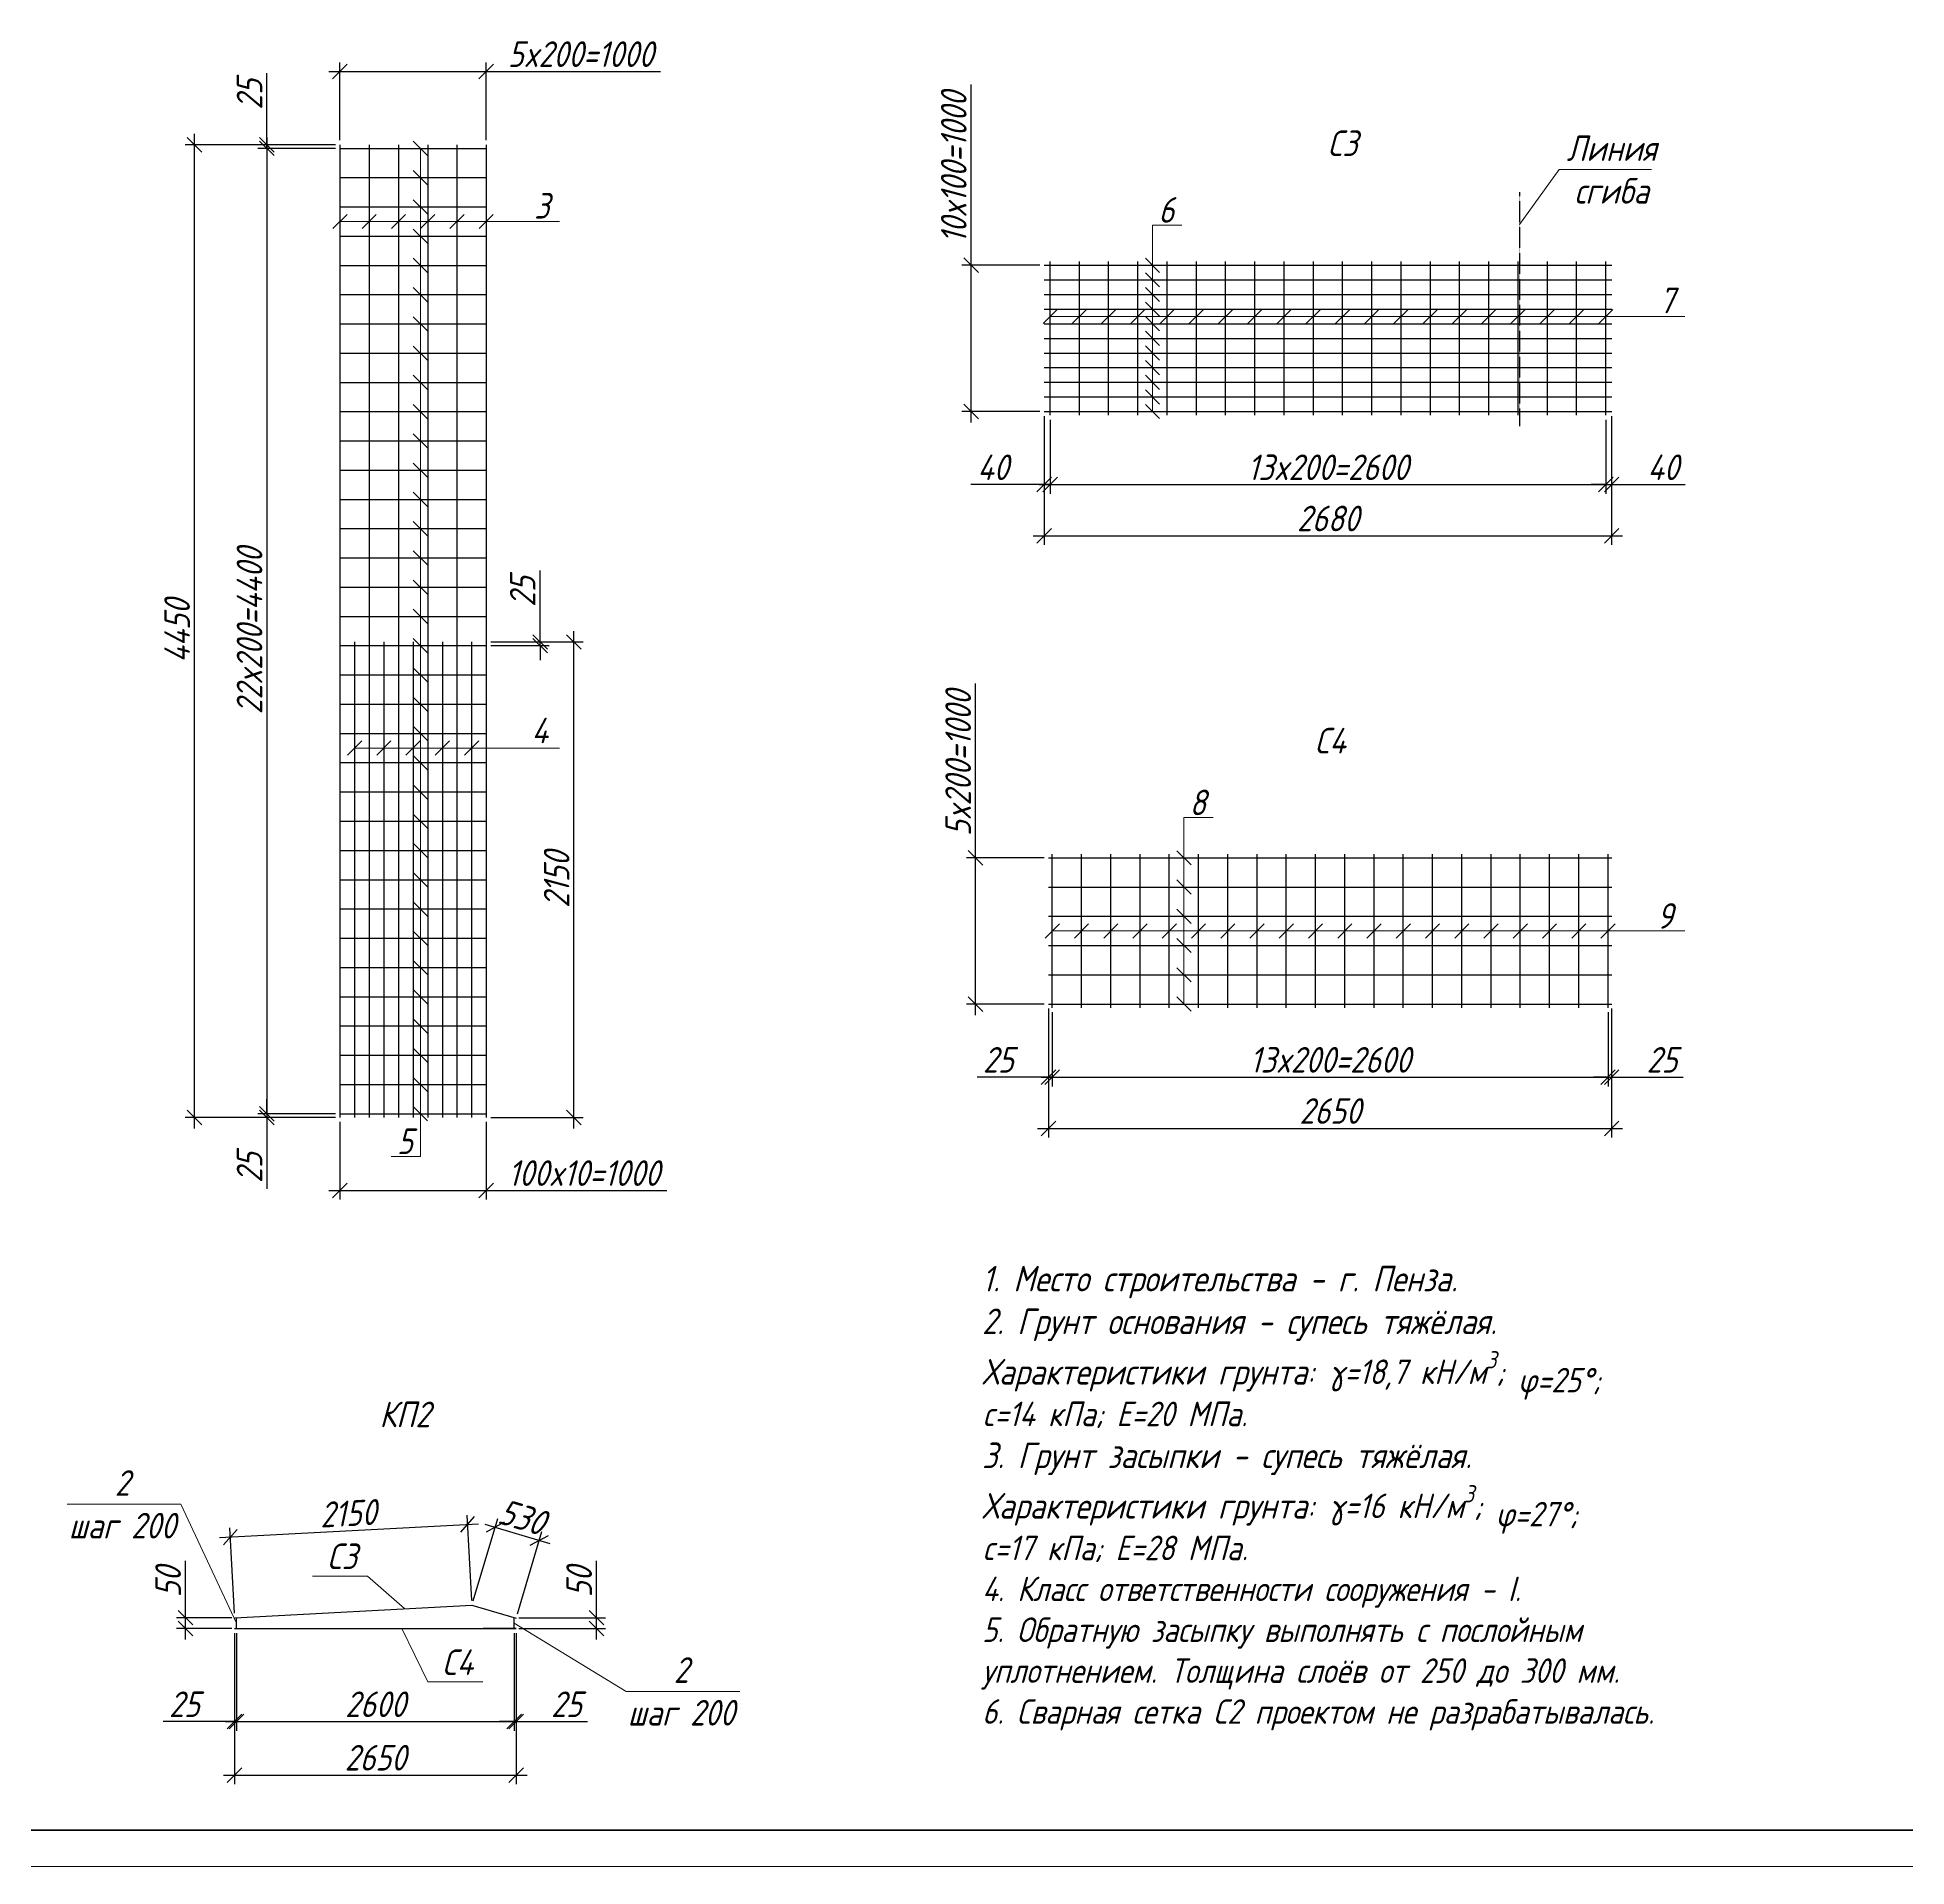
# Model space of a CAD drawing. Header units: millimetres. Extents: x -1004 to 900128, y -352756 to 107728.
# Drawn here: x 321527 to 347090, y -24021 to 991 of the extents above; entities that cross this region are included whole.
import ezdxf

# ---------------------------------------------------------------- set-up
doc = ezdxf.new("R2010")
doc.units = ezdxf.units.MM
doc.linetypes.add('ACAD_ISO02W100', pattern=[15, 12, -3])
for name, color, linetype, lineweight in [('basic', 95, 'Continuous', 30), ('frame', 173, 'Continuous', 40), ('hatch', 117, 'ACAD_ISO02W100', 25), ('size', 45, 'Continuous', 20), ('text', 13, 'Continuous', 20), ('thin', 153, 'Continuous', 18)]:
    doc.layers.add(name, color=color, linetype=linetype, lineweight=lineweight)
doc.styles.add('Structures', font='isocpeur.ttf', dxfattribs={"width": 0.85, "oblique": 15})
doc.dimstyles.new('structures 3.5', dxfattribs={"dimtxt": 3.5, "dimasz": 2, "dimexe": 1.25, "dimexo": 0.625, "dimtad": 1, "dimtxsty": 'Structures', "dimblk": 'OBLIQUE', "dimcen": 2.5, "dimdle": 1.5, "dimadec": 0, "dimazin": 0, "dimtfac": 1, "dimtmove": 0, "dimatfit": 3, "dimfxl": 1, "dimarcsym": 0})
doc.dimstyles.new('structures 3.5 50', dxfattribs={"dimtxt": 3.5, "dimasz": 2, "dimexe": 1.25, "dimexo": 0.625, "dimtad": 1, "dimlfac": 0.5, "dimtxsty": 'Structures', "dimblk": 'OBLIQUE', "dimcen": 2.5, "dimdle": 1.5, "dimadec": 0, "dimazin": 0, "dimtfac": 1, "dimtmove": 0, "dimatfit": 3, "dimfxl": 1, "dimarcsym": 0})

# ---------------------------------------------------------------- blocks, each defined once
blk = doc.blocks.new('_Oblique')
at = {"color": 0, "linetype": 'ByBlock', "lineweight": -2}
blk.add_line((-0.5, -0.5), (0.5, 0.5), dxfattribs=at)
blk = doc.blocks.new('*D287')
at = {"layer": 'Defpoints', "color": 0, "transparency": 16777216}
for p in [(327412, -19341), (327471, -20445), (324225, -20618)]:
    blk.add_point(p, dxfattribs=at)
at = {"layer": 'size', "color": 0, "lineweight": -2, "transparency": 16777216}
for p, q in [((324016, -19523), (327561, -19333)), ((324222, -20556), (324160, -19390)), ((327467, -20382), (327405, -19217))]:
    blk.add_line(p, q, dxfattribs=at)
at = {"layer": 'size', "color": 0, "lineweight": -2, "transparency": 16777216, "xscale": 200, "yscale": 200, "zscale": 200}
for p, rotation in [((324166, -19515), 183.0603679133696), ((327412, -19341), 3.060367913369621)]:
    blk.add_blockref('_Oblique', p, dxfattribs=dict(at, rotation=rotation))
at = {"layer": 'size', "color": 0, "transparency": 16777216, "insert": (325776, -19191), "char_height": 350, "attachment_point": 5, "rotation": 3.0604, "style": 'Structures'}
blk.add_mtext('2150', dxfattribs=at)
blk = doc.blocks.new('*D288')
at = {"layer": 'Defpoints', "color": 0, "transparency": 16777216}
for p in [(328391, -19559), (327471, -20445), (328074, -20625)]:
    blk.add_point(p, dxfattribs=at)
at = {"layer": 'size', "color": 0, "lineweight": -2, "transparency": 16777216}
for p, q in [((327488, -20385), (327823, -19260)), ((327644, -19337), (328535, -19602)), ((328092, -20565), (328427, -19440))]:
    blk.add_line(p, q, dxfattribs=at)
at = {"layer": 'size', "color": 0, "lineweight": -2, "transparency": 16777216, "xscale": 200, "yscale": 200, "zscale": 200}
for p, rotation in [((327788, -19380), 163.4311708203997), ((328391, -19559), 343.4311708203997)]:
    blk.add_blockref('_Oblique', p, dxfattribs=dict(at, rotation=rotation))
at = {"layer": 'size', "color": 0, "transparency": 16777216, "insert": (328157, -19242), "char_height": 350, "attachment_point": 5, "rotation": 343.4312, "style": 'Structures'}
blk.add_mtext('530', dxfattribs=at)
blk = doc.blocks.new('*D289')
at = {"layer": 'Defpoints', "color": 0, "transparency": 16777216}
for p in [(324249, -20767), (328049, -20767), (328049, -22038)]:
    blk.add_point(p, dxfattribs=at)
at = {"layer": 'size', "color": 0, "lineweight": -2, "transparency": 16777216}
for p, q in [((324249, -20830), (324249, -22163)), ((328049, -20830), (328049, -22163)), ((324099, -22038), (328199, -22038))]:
    blk.add_line(p, q, dxfattribs=at)
at = {"layer": 'size', "color": 0, "lineweight": -2, "transparency": 16777216, "xscale": 200, "yscale": 200, "zscale": 200, "rotation": 180}
blk.add_blockref('_Oblique', (324249, -22038), dxfattribs=at)
at = {"layer": 'size', "color": 0, "lineweight": -2, "transparency": 16777216, "xscale": 200, "yscale": 200, "zscale": 200}
blk.add_blockref('_Oblique', (328049, -22038), dxfattribs=at)
at = {"layer": 'size', "color": 0, "transparency": 16777216, "insert": (326149, -21801), "char_height": 350, "attachment_point": 5, "style": 'Structures'}
blk.add_mtext('2600', dxfattribs=at)
blk = doc.blocks.new('*D290')
at = {"layer": 'Defpoints', "color": 0, "transparency": 16777216}
for p in [(328049, -20767), (328074, -20767), (328074, -22038)]:
    blk.add_point(p, dxfattribs=at)
at = {"layer": 'size', "color": 0, "lineweight": -2, "transparency": 16777216}
for p, q in [((328049, -20830), (328049, -22163)), ((328074, -20830), (328074, -22163)), ((328049, -22038), (327849, -22038)), ((328049, -22038), (328074, -22038)), ((328074, -22038), (329050, -22038))]:
    blk.add_line(p, q, dxfattribs=at)
at = {"layer": 'size', "color": 0, "lineweight": -2, "transparency": 16777216, "xscale": 200, "yscale": 200, "zscale": 200}
blk.add_blockref('_Oblique', (328049, -22038), dxfattribs=at)
at = {"layer": 'size', "color": 0, "lineweight": -2, "transparency": 16777216, "xscale": 200, "yscale": 200, "zscale": 200, "rotation": 180}
blk.add_blockref('_Oblique', (328074, -22038), dxfattribs=at)
at = {"layer": 'size', "color": 0, "transparency": 16777216, "insert": (328762, -21801), "char_height": 350, "attachment_point": 5, "style": 'Structures'}
blk.add_mtext('25', dxfattribs=at)
blk = doc.blocks.new('*D291')
at = {"layer": 'Defpoints', "color": 0, "transparency": 16777216}
for p in [(324224, -20767), (324249, -20767), (324224, -22038)]:
    blk.add_point(p, dxfattribs=at)
at = {"layer": 'size', "color": 0, "lineweight": -2, "transparency": 16777216}
for p, q in [((324224, -20830), (324224, -22163)), ((324249, -20830), (324249, -22163)), ((324224, -22038), (323249, -22038)), ((324249, -22038), (324224, -22038)), ((324249, -22038), (324449, -22038))]:
    blk.add_line(p, q, dxfattribs=at)
at = {"layer": 'size', "color": 0, "lineweight": -2, "transparency": 16777216, "xscale": 200, "yscale": 200, "zscale": 200}
blk.add_blockref('_Oblique', (324224, -22038), dxfattribs=at)
at = {"layer": 'size', "color": 0, "lineweight": -2, "transparency": 16777216, "xscale": 200, "yscale": 200, "zscale": 200, "rotation": 180}
blk.add_blockref('_Oblique', (324249, -22038), dxfattribs=at)
at = {"layer": 'size', "color": 0, "transparency": 16777216, "insert": (323537, -21801), "char_height": 350, "attachment_point": 5, "style": 'Structures'}
blk.add_mtext('25', dxfattribs=at)
blk = doc.blocks.new('*D292')
at = {"layer": 'Defpoints', "color": 0, "transparency": 16777216}
for p in [(324224, -20767), (328074, -20767), (328074, -22769)]:
    blk.add_point(p, dxfattribs=at)
at = {"layer": 'size', "color": 0, "lineweight": -2, "transparency": 16777216}
for p, q in [((324224, -20830), (324224, -22894)), ((328074, -20830), (328074, -22894)), ((324074, -22769), (328224, -22769))]:
    blk.add_line(p, q, dxfattribs=at)
at = {"layer": 'size', "color": 0, "lineweight": -2, "transparency": 16777216, "xscale": 200, "yscale": 200, "zscale": 200, "rotation": 180}
blk.add_blockref('_Oblique', (324224, -22769), dxfattribs=at)
at = {"layer": 'size', "color": 0, "lineweight": -2, "transparency": 16777216, "xscale": 200, "yscale": 200, "zscale": 200}
blk.add_blockref('_Oblique', (328074, -22769), dxfattribs=at)
at = {"layer": 'size', "color": 0, "transparency": 16777216, "insert": (326149, -22532), "char_height": 350, "attachment_point": 5, "style": 'Structures'}
blk.add_mtext('2650', dxfattribs=at)
blk = doc.blocks.new('*D293')
at = {"layer": 'Defpoints', "color": 0, "transparency": 16777216}
for p in [(323553, -20617), (324249, -20617), (324249, -20767)]:
    blk.add_point(p, dxfattribs=at)
at = {"layer": 'size', "color": 0, "lineweight": -2, "transparency": 16777216}
for p, q in [((323553, -20617), (323553, -19841)), ((324187, -20617), (323428, -20617)), ((323553, -20917), (323553, -20617)), ((324187, -20767), (323428, -20767))]:
    blk.add_line(p, q, dxfattribs=at)
at = {"layer": 'size', "color": 0, "lineweight": -2, "transparency": 16777216, "xscale": 200, "yscale": 200, "zscale": 200}
for p, rotation in [((323553, -20617), 90), ((323553, -20767), 270)]:
    blk.add_blockref('_Oblique', p, dxfattribs=dict(at, rotation=rotation))
at = {"layer": 'size', "color": 0, "transparency": 16777216, "insert": (323315, -20129), "char_height": 350, "attachment_point": 5, "rotation": 90, "style": 'Structures'}
blk.add_mtext('50', dxfattribs=at)
blk = doc.blocks.new('*D294')
at = {"layer": 'Defpoints', "color": 0, "transparency": 16777216}
for p in [(328049, -20617), (329173, -20617), (328049, -20767)]:
    blk.add_point(p, dxfattribs=at)
at = {"layer": 'size', "color": 0, "lineweight": -2, "transparency": 16777216}
for p, q in [((329173, -20617), (329173, -19841)), ((328112, -20617), (329298, -20617)), ((329173, -20917), (329173, -20617)), ((328112, -20767), (329298, -20767))]:
    blk.add_line(p, q, dxfattribs=at)
at = {"layer": 'size', "color": 0, "lineweight": -2, "transparency": 16777216, "xscale": 200, "yscale": 200, "zscale": 200}
for p, rotation in [((329173, -20617), 90), ((329173, -20767), 270)]:
    blk.add_blockref('_Oblique', p, dxfattribs=dict(at, rotation=rotation))
at = {"layer": 'size', "color": 0, "transparency": 16777216, "insert": (328936, -20129), "char_height": 350, "attachment_point": 5, "rotation": 90, "style": 'Structures'}
blk.add_mtext('50', dxfattribs=at)
blk = doc.blocks.new('*D278')
at = {"layer": 'Defpoints', "color": 0, "transparency": 16777216}
for p in [(325665, -526), (324665, -13726), (325665, -13726)]:
    blk.add_point(p, dxfattribs=at)
at = {"layer": 'size', "color": 0, "lineweight": -2, "transparency": 16777216}
for p, q in [((324665, -376), (324665, -13876)), ((325603, -526), (324540, -526)), ((325603, -13726), (324540, -13726))]:
    blk.add_line(p, q, dxfattribs=at)
at = {"layer": 'size', "color": 0, "lineweight": -2, "transparency": 16777216, "xscale": 200, "yscale": 200, "zscale": 200}
for p, rotation in [((324665, -526), 90), ((324665, -13726), 270)]:
    blk.add_blockref('_Oblique', p, dxfattribs=dict(at, rotation=rotation))
at = {"layer": 'size', "color": 0, "transparency": 16777216, "insert": (324428, -7126), "char_height": 350, "attachment_point": 5, "rotation": 90, "style": 'Structures'}
blk.add_mtext('22x200=4400', dxfattribs=at)
blk = doc.blocks.new('*D279')
at = {"layer": 'Defpoints', "color": 0, "transparency": 16777216}
for p in [(324665, -476), (325665, -476), (325665, -526)]:
    blk.add_point(p, dxfattribs=at)
at = {"layer": 'size', "color": 0, "lineweight": -2, "transparency": 16777216}
for p, q in [((324665, -476), (324665, 500)), ((325603, -476), (324540, -476)), ((324665, -526), (324665, -476)), ((325603, -526), (324540, -526)), ((324665, -526), (324665, -726))]:
    blk.add_line(p, q, dxfattribs=at)
at = {"layer": 'size', "color": 0, "lineweight": -2, "transparency": 16777216, "xscale": 200, "yscale": 200, "zscale": 200}
for p, rotation in [((324665, -476), 270), ((324665, -526), 90)]:
    blk.add_blockref('_Oblique', p, dxfattribs=dict(at, rotation=rotation))
at = {"layer": 'size', "color": 0, "transparency": 16777216, "insert": (324428, 212), "char_height": 350, "attachment_point": 5, "rotation": 90, "style": 'Structures'}
blk.add_mtext('25', dxfattribs=at)
blk = doc.blocks.new('*D280')
at = {"layer": 'Defpoints', "color": 0, "transparency": 16777216}
for p in [(324665, -13776), (325665, -13726), (325665, -13776)]:
    blk.add_point(p, dxfattribs=at)
at = {"layer": 'size', "color": 0, "lineweight": -2, "transparency": 16777216}
for p, q in [((324665, -13726), (324665, -13526)), ((325603, -13726), (324540, -13726)), ((325603, -13776), (324540, -13776)), ((324665, -13726), (324665, -13776)), ((324665, -13776), (324665, -14752))]:
    blk.add_line(p, q, dxfattribs=at)
at = {"layer": 'size', "color": 0, "lineweight": -2, "transparency": 16777216, "xscale": 200, "yscale": 200, "zscale": 200}
for p, rotation in [((324665, -13726), 270), ((324665, -13776), 90)]:
    blk.add_blockref('_Oblique', p, dxfattribs=dict(at, rotation=rotation))
at = {"layer": 'size', "color": 0, "transparency": 16777216, "insert": (324428, -14464), "char_height": 350, "attachment_point": 5, "rotation": 90, "style": 'Structures'}
blk.add_mtext('25', dxfattribs=at)
blk = doc.blocks.new('*D281')
at = {"layer": 'Defpoints', "color": 0, "transparency": 16777216}
for p in [(323675, -476), (325665, -476), (325665, -13776)]:
    blk.add_point(p, dxfattribs=at)
at = {"layer": 'size', "color": 0, "lineweight": -2, "transparency": 16777216}
for p, q in [((325603, -476), (323550, -476)), ((323675, -13926), (323675, -326)), ((325603, -13776), (323550, -13776))]:
    blk.add_line(p, q, dxfattribs=at)
at = {"layer": 'size', "color": 0, "lineweight": -2, "transparency": 16777216, "xscale": 200, "yscale": 200, "zscale": 200}
for p, rotation in [((323675, -476), 90), ((323675, -13776), 270)]:
    blk.add_blockref('_Oblique', p, dxfattribs=dict(at, rotation=rotation))
at = {"layer": 'size', "color": 0, "transparency": 16777216, "insert": (323438, -7126), "char_height": 350, "attachment_point": 5, "rotation": 90, "style": 'Structures'}
blk.add_mtext('4450', dxfattribs=at)
blk = doc.blocks.new('*D282')
at = {"layer": 'Defpoints', "color": 0, "transparency": 16777216}
for p in [(327665, -7276), (328865, -7276), (327665, -13776)]:
    blk.add_point(p, dxfattribs=at)
at = {"layer": 'size', "color": 0, "lineweight": -2, "transparency": 16777216}
for p, q in [((328865, -13926), (328865, -7126)), ((327728, -7276), (328990, -7276)), ((327728, -13776), (328990, -13776))]:
    blk.add_line(p, q, dxfattribs=at)
at = {"layer": 'size', "color": 0, "lineweight": -2, "transparency": 16777216, "xscale": 200, "yscale": 200, "zscale": 200}
for p, rotation in [((328865, -7276), 90), ((328865, -13776), 270)]:
    blk.add_blockref('_Oblique', p, dxfattribs=dict(at, rotation=rotation))
at = {"layer": 'size', "color": 0, "transparency": 16777216, "insert": (328628, -10526), "char_height": 350, "attachment_point": 5, "rotation": 90, "style": 'Structures'}
blk.add_mtext('2150', dxfattribs=at)
blk = doc.blocks.new('*D283')
at = {"layer": 'Defpoints', "color": 0, "transparency": 16777216}
for p in [(327665, -7276), (327665, -7326), (328402, -7276)]:
    blk.add_point(p, dxfattribs=at)
at = {"layer": 'size', "color": 0, "lineweight": -2, "transparency": 16777216}
for p, q in [((328402, -7276), (328402, -6300)), ((327728, -7276), (328527, -7276)), ((327728, -7326), (328527, -7326)), ((328402, -7326), (328402, -7276)), ((328402, -7326), (328402, -7526))]:
    blk.add_line(p, q, dxfattribs=at)
at = {"layer": 'size', "color": 0, "lineweight": -2, "transparency": 16777216, "xscale": 200, "yscale": 200, "zscale": 200}
for p, rotation in [((328402, -7276), 270), ((328402, -7326), 90)]:
    blk.add_blockref('_Oblique', p, dxfattribs=dict(at, rotation=rotation))
at = {"layer": 'size', "color": 0, "transparency": 16777216, "insert": (328164, -6588), "char_height": 350, "attachment_point": 5, "rotation": 90, "style": 'Structures'}
blk.add_mtext('25', dxfattribs=at)
blk = doc.blocks.new('*D295')
at = {"layer": 'Defpoints', "color": 0, "transparency": 16777216}
for p in [(327665, 524), (325665, -476), (327665, -476)]:
    blk.add_point(p, dxfattribs=at)
at = {"layer": 'size', "color": 0, "lineweight": -2, "transparency": 16777216}
for p, q in [((325515, 524), (327665, 524)), ((325665, -413), (325665, 649)), ((327665, -413), (327665, 649)), ((327665, 524), (330047, 524))]:
    blk.add_line(p, q, dxfattribs=at)
at = {"layer": 'size', "color": 0, "lineweight": -2, "transparency": 16777216, "xscale": 200, "yscale": 200, "zscale": 200, "rotation": 180}
blk.add_blockref('_Oblique', (325665, 524), dxfattribs=at)
at = {"layer": 'size', "color": 0, "lineweight": -2, "transparency": 16777216, "xscale": 200, "yscale": 200, "zscale": 200}
blk.add_blockref('_Oblique', (327665, 524), dxfattribs=at)
at = {"layer": 'size', "color": 0, "transparency": 16777216, "insert": (328956, 762), "char_height": 350, "attachment_point": 5, "style": 'Structures'}
blk.add_mtext('5x200=1000', dxfattribs=at)
blk = doc.blocks.new('*D296')
at = {"layer": 'Defpoints', "color": 0, "transparency": 16777216}
for p in [(325665, -13776), (327665, -13776), (327665, -14776)]:
    blk.add_point(p, dxfattribs=at)
at = {"layer": 'size', "color": 0, "lineweight": -2, "transparency": 16777216}
for p, q in [((325665, -13838), (325665, -14901)), ((327665, -13838), (327665, -14901)), ((325515, -14776), (327665, -14776)), ((327665, -14776), (330137, -14776))]:
    blk.add_line(p, q, dxfattribs=at)
at = {"layer": 'size', "color": 0, "lineweight": -2, "transparency": 16777216, "xscale": 200, "yscale": 200, "zscale": 200, "rotation": 180}
blk.add_blockref('_Oblique', (325665, -14776), dxfattribs=at)
at = {"layer": 'size', "color": 0, "lineweight": -2, "transparency": 16777216, "xscale": 200, "yscale": 200, "zscale": 200}
blk.add_blockref('_Oblique', (327665, -14776), dxfattribs=at)
at = {"layer": 'size', "color": 0, "transparency": 16777216, "insert": (329001, -14538), "char_height": 350, "attachment_point": 5, "style": 'Structures'}
blk.add_mtext('100x10=1000', dxfattribs=at)
blk = doc.blocks.new('*U244')
at = {"layer": 'thin'}
blk.add_line((97, -97), (-97, 97), dxfattribs=at)
blk = doc.blocks.new('*U245')
at = {"layer": 'size', "color": 0, "linetype": 'ByBlock', "lineweight": -2, "transparency": 16777216}
for p in [(0, 13200), (0, 12800), (0, 12400), (0, 12000), (0, 11600), (0, 11200), (0, 10800), (0, 10400), (0, 10000), (0, 9600), (0, 9200), (0, 8800), (0, 8400), (0, 8000), (0, 7600), (0, 7200), (0, 6800), (0, 6400), (0, 6000), (0, 5600), (0, 5200), (0, 4800), (0, 4400), (0, 4000), (0, 3600), (0, 3200), (0, 2800), (0, 2400), (0, 2000), (0, 1600), (0, 1200), (0, 800), (0, 400), (0, 0)]:
    blk.add_blockref('*U244', p, dxfattribs=at)
blk = doc.blocks.new('*D297')
at = {"layer": 'Defpoints', "color": 0, "transparency": 16777216}
for p in [(335296, -4124), (335376, -4174), (335296, -5124)]:
    blk.add_point(p, dxfattribs=at)
at = {"layer": 'size', "color": 0, "lineweight": -2, "transparency": 16777216}
for p, q in [((335296, -4187), (335296, -5249)), ((335376, -4237), (335376, -5249)), ((335296, -5124), (334291, -5124)), ((335376, -5124), (335296, -5124)), ((335376, -5124), (335576, -5124))]:
    blk.add_line(p, q, dxfattribs=at)
at = {"layer": 'size', "color": 0, "lineweight": -2, "transparency": 16777216, "xscale": 200, "yscale": 200, "zscale": 200}
blk.add_blockref('_Oblique', (335296, -5124), dxfattribs=at)
at = {"layer": 'size', "color": 0, "lineweight": -2, "transparency": 16777216, "xscale": 200, "yscale": 200, "zscale": 200, "rotation": 180}
blk.add_blockref('_Oblique', (335376, -5124), dxfattribs=at)
at = {"layer": 'size', "color": 0, "transparency": 16777216, "insert": (334594, -4887), "char_height": 350, "attachment_point": 5, "style": 'Structures'}
blk.add_mtext('40', dxfattribs=at)
blk = doc.blocks.new('*D298')
at = {"layer": 'Defpoints', "color": 0, "transparency": 16777216}
for p in [(342976, -4174), (343056, -4124), (343056, -5124)]:
    blk.add_point(p, dxfattribs=at)
at = {"layer": 'size', "color": 0, "lineweight": -2, "transparency": 16777216}
for p, q in [((342976, -4237), (342976, -5249)), ((343056, -4187), (343056, -5249)), ((342976, -5124), (342776, -5124)), ((342976, -5124), (343056, -5124)), ((343056, -5124), (344062, -5124))]:
    blk.add_line(p, q, dxfattribs=at)
at = {"layer": 'size', "color": 0, "lineweight": -2, "transparency": 16777216, "xscale": 200, "yscale": 200, "zscale": 200}
blk.add_blockref('_Oblique', (342976, -5124), dxfattribs=at)
at = {"layer": 'size', "color": 0, "lineweight": -2, "transparency": 16777216, "xscale": 200, "yscale": 200, "zscale": 200, "rotation": 180}
blk.add_blockref('_Oblique', (343056, -5124), dxfattribs=at)
at = {"layer": 'size', "color": 0, "transparency": 16777216, "insert": (343759, -4887), "char_height": 350, "attachment_point": 5, "style": 'Structures'}
blk.add_mtext('40', dxfattribs=at)
blk = doc.blocks.new('*D299')
at = {"layer": 'Defpoints', "color": 0, "transparency": 16777216}
for p in [(335376, -4174), (342976, -4174), (342976, -5124)]:
    blk.add_point(p, dxfattribs=at)
at = {"layer": 'size', "color": 0, "lineweight": -2, "transparency": 16777216}
for p, q in [((335376, -4237), (335376, -5249)), ((342976, -4237), (342976, -5249)), ((335226, -5124), (343126, -5124))]:
    blk.add_line(p, q, dxfattribs=at)
at = {"layer": 'size', "color": 0, "lineweight": -2, "transparency": 16777216, "xscale": 200, "yscale": 200, "zscale": 200, "rotation": 180}
blk.add_blockref('_Oblique', (335376, -5124), dxfattribs=at)
at = {"layer": 'size', "color": 0, "lineweight": -2, "transparency": 16777216, "xscale": 200, "yscale": 200, "zscale": 200}
blk.add_blockref('_Oblique', (342976, -5124), dxfattribs=at)
at = {"layer": 'size', "color": 0, "transparency": 16777216, "insert": (339176, -4887), "char_height": 350, "attachment_point": 5, "style": 'Structures'}
blk.add_mtext('13x200=2600', dxfattribs=at)
blk = doc.blocks.new('*D300')
at = {"layer": 'Defpoints', "color": 0, "transparency": 16777216}
for p in [(335296, -4124), (343056, -4124), (343056, -5824)]:
    blk.add_point(p, dxfattribs=at)
at = {"layer": 'size', "color": 0, "lineweight": -2, "transparency": 16777216}
for p, q in [((335296, -4187), (335296, -5949)), ((343056, -4187), (343056, -5949)), ((335146, -5824), (343206, -5824))]:
    blk.add_line(p, q, dxfattribs=at)
at = {"layer": 'size', "color": 0, "lineweight": -2, "transparency": 16777216, "xscale": 200, "yscale": 200, "zscale": 200, "rotation": 180}
blk.add_blockref('_Oblique', (335296, -5824), dxfattribs=at)
at = {"layer": 'size', "color": 0, "lineweight": -2, "transparency": 16777216, "xscale": 200, "yscale": 200, "zscale": 200}
blk.add_blockref('_Oblique', (343056, -5824), dxfattribs=at)
at = {"layer": 'size', "color": 0, "transparency": 16777216, "insert": (339176, -5587), "char_height": 350, "attachment_point": 5, "style": 'Structures'}
blk.add_mtext('2680', dxfattribs=at)
blk = doc.blocks.new('*D301')
at = {"layer": 'Defpoints', "color": 0, "transparency": 16777216}
for p in [(334296, -2124), (335296, -2124), (335296, -4124)]:
    blk.add_point(p, dxfattribs=at)
at = {"layer": 'size', "color": 0, "lineweight": -2, "transparency": 16777216}
for p, q in [((334296, -2124), (334296, 347)), ((335234, -2124), (334171, -2124)), ((334296, -4274), (334296, -2124)), ((335234, -4124), (334171, -4124))]:
    blk.add_line(p, q, dxfattribs=at)
at = {"layer": 'size', "color": 0, "lineweight": -2, "transparency": 16777216, "xscale": 200, "yscale": 200, "zscale": 200}
for p, rotation in [((334296, -2124), 90), ((334296, -4124), 270)]:
    blk.add_blockref('_Oblique', p, dxfattribs=dict(at, rotation=rotation))
at = {"layer": 'size', "color": 0, "transparency": 16777216, "insert": (334059, -789), "char_height": 350, "attachment_point": 5, "rotation": 90, "style": 'Structures'}
blk.add_mtext('10x100=1000', dxfattribs=at)
blk = doc.blocks.new('*U246')
at = {"layer": 'thin'}
blk.add_line((-97, -97), (97, 97), dxfattribs=at)
blk = doc.blocks.new('*U247')
at = {"layer": 'thin', "color": 0, "linetype": 'ByBlock', "lineweight": -2, "transparency": 16777216}
for p in [(0, 0), (400, 0), (800, 0), (1200, 0), (1600, 0), (2000, 0), (2400, 0), (2800, 0), (3200, 0), (3600, 0), (4000, 0), (4400, 0), (4800, 0), (5200, 0), (5600, 0), (6000, 0), (6400, 0), (6800, 0), (7200, 0), (7600, 0)]:
    blk.add_blockref('*U246', p, dxfattribs=at)
blk = doc.blocks.new('*D302')
at = {"layer": 'Defpoints', "color": 0, "transparency": 16777216}
for p in [(334356, -10227), (335356, -10227), (335356, -12227)]:
    blk.add_point(p, dxfattribs=at)
at = {"layer": 'size', "color": 0, "lineweight": -2, "transparency": 16777216}
for p, q in [((334356, -10227), (334356, -7844)), ((335294, -10227), (334231, -10227)), ((334356, -12377), (334356, -10227)), ((335294, -12227), (334231, -12227))]:
    blk.add_line(p, q, dxfattribs=at)
at = {"layer": 'size', "color": 0, "lineweight": -2, "transparency": 16777216, "xscale": 200, "yscale": 200, "zscale": 200}
for p, rotation in [((334356, -10227), 90), ((334356, -12227), 270)]:
    blk.add_blockref('_Oblique', p, dxfattribs=dict(at, rotation=rotation))
at = {"layer": 'size', "color": 0, "transparency": 16777216, "insert": (334119, -8935), "char_height": 350, "attachment_point": 5, "rotation": 90, "style": 'Structures'}
blk.add_mtext('5x200=1000', dxfattribs=at)
blk = doc.blocks.new('*D303')
at = {"layer": 'Defpoints', "color": 0, "transparency": 16777216}
for p in [(335356, -12227), (335406, -12277), (335356, -13227)]:
    blk.add_point(p, dxfattribs=at)
at = {"layer": 'size', "color": 0, "lineweight": -2, "transparency": 16777216}
for p, q in [((335356, -12289), (335356, -13352)), ((335406, -12339), (335406, -13352)), ((335356, -13227), (334381, -13227)), ((335406, -13227), (335356, -13227)), ((335406, -13227), (335606, -13227))]:
    blk.add_line(p, q, dxfattribs=at)
at = {"layer": 'size', "color": 0, "lineweight": -2, "transparency": 16777216, "xscale": 200, "yscale": 200, "zscale": 200}
blk.add_blockref('_Oblique', (335356, -13227), dxfattribs=at)
at = {"layer": 'size', "color": 0, "lineweight": -2, "transparency": 16777216, "xscale": 200, "yscale": 200, "zscale": 200, "rotation": 180}
blk.add_blockref('_Oblique', (335406, -13227), dxfattribs=at)
at = {"layer": 'size', "color": 0, "transparency": 16777216, "insert": (334668, -12989), "char_height": 350, "attachment_point": 5, "style": 'Structures'}
blk.add_mtext('25', dxfattribs=at)
blk = doc.blocks.new('*D304')
at = {"layer": 'Defpoints', "color": 0, "transparency": 16777216}
for p in [(335406, -12277), (343006, -12277), (343006, -13227)]:
    blk.add_point(p, dxfattribs=at)
at = {"layer": 'size', "color": 0, "lineweight": -2, "transparency": 16777216}
for p, q in [((335406, -12339), (335406, -13352)), ((343006, -12339), (343006, -13352)), ((335256, -13227), (343156, -13227))]:
    blk.add_line(p, q, dxfattribs=at)
at = {"layer": 'size', "color": 0, "lineweight": -2, "transparency": 16777216, "xscale": 200, "yscale": 200, "zscale": 200, "rotation": 180}
blk.add_blockref('_Oblique', (335406, -13227), dxfattribs=at)
at = {"layer": 'size', "color": 0, "lineweight": -2, "transparency": 16777216, "xscale": 200, "yscale": 200, "zscale": 200}
blk.add_blockref('_Oblique', (343006, -13227), dxfattribs=at)
at = {"layer": 'size', "color": 0, "transparency": 16777216, "insert": (339206, -12989), "char_height": 350, "attachment_point": 5, "style": 'Structures'}
blk.add_mtext('13x200=2600', dxfattribs=at)
blk = doc.blocks.new('*D305')
at = {"layer": 'Defpoints', "color": 0, "transparency": 16777216}
for p in [(343056, -12227), (343006, -12277), (343056, -13227)]:
    blk.add_point(p, dxfattribs=at)
at = {"layer": 'size', "color": 0, "lineweight": -2, "transparency": 16777216}
for p, q in [((343006, -12339), (343006, -13352)), ((343056, -12289), (343056, -13352)), ((343006, -13227), (342806, -13227)), ((343006, -13227), (343056, -13227)), ((343056, -13227), (344032, -13227))]:
    blk.add_line(p, q, dxfattribs=at)
at = {"layer": 'size', "color": 0, "lineweight": -2, "transparency": 16777216, "xscale": 200, "yscale": 200, "zscale": 200}
blk.add_blockref('_Oblique', (343006, -13227), dxfattribs=at)
at = {"layer": 'size', "color": 0, "lineweight": -2, "transparency": 16777216, "xscale": 200, "yscale": 200, "zscale": 200, "rotation": 180}
blk.add_blockref('_Oblique', (343056, -13227), dxfattribs=at)
at = {"layer": 'size', "color": 0, "transparency": 16777216, "insert": (343744, -12989), "char_height": 350, "attachment_point": 5, "style": 'Structures'}
blk.add_mtext('25', dxfattribs=at)
blk = doc.blocks.new('*D306')
at = {"layer": 'Defpoints', "color": 0, "transparency": 16777216}
for p in [(335356, -12227), (343056, -12227), (343056, -13927)]:
    blk.add_point(p, dxfattribs=at)
at = {"layer": 'size', "color": 0, "lineweight": -2, "transparency": 16777216}
for p, q in [((335356, -12289), (335356, -14052)), ((343056, -12289), (343056, -14052)), ((335206, -13927), (343206, -13927))]:
    blk.add_line(p, q, dxfattribs=at)
at = {"layer": 'size', "color": 0, "lineweight": -2, "transparency": 16777216, "xscale": 200, "yscale": 200, "zscale": 200, "rotation": 180}
blk.add_blockref('_Oblique', (335356, -13927), dxfattribs=at)
at = {"layer": 'size', "color": 0, "lineweight": -2, "transparency": 16777216, "xscale": 200, "yscale": 200, "zscale": 200}
blk.add_blockref('_Oblique', (343056, -13927), dxfattribs=at)
at = {"layer": 'size', "color": 0, "transparency": 16777216, "insert": (339206, -13689), "char_height": 350, "attachment_point": 5, "style": 'Structures'}
blk.add_mtext('2650', dxfattribs=at)
blk = doc.blocks.new('*U248')
at = {"layer": 'thin'}
blk.add_line((-97, -97), (97, 97), dxfattribs=at)
blk = doc.blocks.new('*U249')
at = {"layer": 'thin', "color": 0, "linetype": 'ByBlock', "lineweight": -2, "transparency": 16777216}
for p in [(0, 0), (400, 0), (800, 0), (1200, 0), (1600, 0), (2000, 0), (2400, 0), (2800, 0), (3200, 0), (3600, 0), (4000, 0), (4400, 0), (4800, 0), (5200, 0), (5600, 0), (6000, 0), (6400, 0), (6800, 0), (7200, 0), (7600, 0)]:
    blk.add_blockref('*U248', p, dxfattribs=at)

msp = doc.modelspace()

# ---------------------------------------------------------------- linework, layer by layer
at = {"layer": 'basic'}
for p, q in [((325665.038, -475.964), (325665.038, -13775.964)), ((326065.038, -475.964), (326065.038, -13775.964)), ((326465.038, -475.964), (326465.038, -13775.964)), ((326865.038, -475.964), (326865.038, -13775.964)), ((327265.038, -475.964), (327265.038, -13775.964)), ((327665.038, -475.964), (327665.038, -13775.964)), ((325665.038, -525.964), (327665.038, -525.964)), ((325665.038, -925.964), (327665.038, -925.964)), ((325665.038, -1325.964), (327665.038, -1325.964)), ((325665.038, -1725.964), (327665.038, -1725.964)), ((325665.038, -2125.964), (327665.038, -2125.964)), ((335296.316, -2124.495), (343056.316, -2124.495)), ((335376.316, -4174.495), (335376.316, -2074.495)), ((335776.316, -4174.495), (335776.316, -2074.495)), ((336176.316, -4174.495), (336176.316, -2074.495)), ((336576.316, -4174.495), (336576.316, -2074.495)), ((336976.316, -4174.495), (336976.316, -2074.495)), ((337376.316, -4174.495), (337376.316, -2074.495)), ((337776.316, -4174.495), (337776.316, -2074.495)), ((338176.316, -4174.495), (338176.316, -2074.495)), ((338576.316, -4174.495), (338576.316, -2074.495)), ((338976.316, -4174.495), (338976.316, -2074.495)), ((339376.316, -4174.495), (339376.316, -2074.495)), ((339776.316, -4174.495), (339776.316, -2074.495)), ((340176.316, -4174.495), (340176.316, -2074.495)), ((340576.316, -4174.495), (340576.316, -2074.495)), ((340976.316, -4174.495), (340976.316, -2074.495)), ((341376.316, -4174.495), (341376.316, -2074.495)), ((341776.316, -4174.495), (341776.316, -2074.495)), ((342176.316, -4174.495), (342176.316, -2074.495)), ((342576.316, -4174.495), (342576.316, -2074.495)), ((342976.316, -4174.495), (342976.316, -2074.495)), ((325665.038, -2525.964), (327665.038, -2525.964)), ((335296.316, -2324.495), (343056.316, -2324.495)), ((335296.316, -2524.495), (343056.316, -2524.495)), ((335296.316, -2724.495), (343056.316, -2724.495)), ((325665.038, -2925.964), (327665.038, -2925.964)), ((335296.316, -2924.495), (343056.316, -2924.495)), ((335296.316, -3124.495), (343056.316, -3124.495)), ((325665.038, -3325.964), (327665.038, -3325.964)), ((335296.316, -3324.495), (343056.316, -3324.495)), ((335296.316, -3524.495), (343056.316, -3524.495)), ((325665.038, -3725.964), (327665.038, -3725.964)), ((335296.316, -3724.495), (343056.316, -3724.495)), ((335296.316, -3924.495), (343056.316, -3924.495)), ((325665.038, -4125.964), (327665.038, -4125.964)), ((335296.316, -4124.495), (343056.316, -4124.495)), ((325665.038, -4525.964), (327665.038, -4525.964)), ((325665.038, -4925.964), (327665.038, -4925.964)), ((325665.038, -5325.964), (327665.038, -5325.964)), ((325665.038, -5725.964), (327665.038, -5725.964)), ((325665.038, -6125.964), (327665.038, -6125.964)), ((325665.038, -6525.964), (327665.038, -6525.964)), ((325665.038, -6925.964), (327665.038, -6925.964)), ((325665.038, -7325.964), (327665.038, -7325.964)), ((325865.038, -7275.964), (325865.038, -13775.964)), ((326265.038, -7275.964), (326265.038, -13775.964)), ((326665.038, -7275.964), (326665.038, -13775.964)), ((327065.038, -7275.964), (327065.038, -13775.964)), ((327465.038, -7275.964), (327465.038, -13775.964)), ((325665.038, -7725.964), (327665.038, -7725.964)), ((325665.038, -8125.964), (327665.038, -8125.964)), ((325665.038, -8525.964), (327665.038, -8525.964)), ((325665.038, -8925.964), (327665.038, -8925.964)), ((325665.038, -9325.964), (327665.038, -9325.964)), ((325665.038, -9725.964), (327665.038, -9725.964)), ((325665.038, -10125.964), (327665.038, -10125.964)), ((335406.316, -12276.58), (335406.316, -10176.58)), ((335806.316, -12276.58), (335806.316, -10176.58)), ((336206.316, -12276.58), (336206.316, -10176.58)), ((336606.316, -12276.58), (336606.316, -10176.58)), ((337006.316, -12276.58), (337006.316, -10176.58)), ((337406.316, -12276.58), (337406.316, -10176.58)), ((337806.316, -12276.58), (337806.316, -10176.58)), ((338206.316, -12276.58), (338206.316, -10176.58)), ((338606.316, -12276.58), (338606.316, -10176.58)), ((339006.316, -12276.58), (339006.316, -10176.58)), ((339406.316, -12276.58), (339406.316, -10176.58)), ((339806.316, -12276.58), (339806.316, -10176.58)), ((340206.316, -12276.58), (340206.316, -10176.58)), ((340606.316, -12276.58), (340606.316, -10176.58)), ((341006.316, -12276.58), (341006.316, -10176.58)), ((341406.316, -12276.58), (341406.316, -10176.58)), ((341806.316, -12276.58), (341806.316, -10176.58)), ((342206.316, -12276.58), (342206.316, -10176.58)), ((342606.316, -12276.58), (342606.316, -10176.58)), ((343006.316, -12276.58), (343006.316, -10176.58)), ((335356.316, -10226.58), (343056.316, -10226.58)), ((325665.038, -10525.964), (327665.038, -10525.964)), ((335356.316, -10626.58), (343056.316, -10626.58)), ((325665.038, -10925.964), (327665.038, -10925.964)), ((335356.316, -11026.58), (343056.316, -11026.58)), ((325665.038, -11325.964), (327665.038, -11325.964)), ((335356.316, -11426.58), (343056.316, -11426.58)), ((325665.038, -11725.964), (327665.038, -11725.964)), ((335356.316, -11826.58), (343056.316, -11826.58)), ((325665.038, -12125.964), (327665.038, -12125.964)), ((335356.316, -12226.58), (343056.316, -12226.58)), ((325665.038, -12525.964), (327665.038, -12525.964)), ((325665.038, -12925.964), (327665.038, -12925.964)), ((325665.038, -13325.964), (327665.038, -13325.964)), ((325665.038, -13725.964), (327665.038, -13725.964)), ((324225.256, -20618.406), (327470.621, -20444.894)), ((327470.621, -20444.894), (328074.462, -20624.55)), ((324249.462, -20767.112), (324249.462, -20617.112)), ((328049.462, -20767.112), (328049.462, -20617.112)), ((324224.462, -20767.112), (328074.462, -20767.112)), ((328074.462, -20767.112), (327624.462, -20767.112))]:
    msp.add_line(p, q, dxfattribs=at)
at = {"layer": 'frame'}
msp.add_line((366792.88, -23520.927), (309892.88, -23520.927), dxfattribs=at)
at = {"layer": 'hatch', "ltscale": 0.3}
msp.add_line((341796.316, -1124.495), (341796.316, -4324.495), dxfattribs=at)
at = {"layer": 'thin'}
for p, q in [((326765.038, -525.964), (326765.038, -14309.518)), ((341796.316, -1566.901), (342336.107, -815.052)), ((342336.107, -815.052), (343600.591, -815.052)), ((325567.811, -1623.191), (325762.265, -1428.736)), ((325665.038, -1525.964), (328665.038, -1525.964)), ((325967.811, -1623.191), (326162.265, -1428.736)), ((326367.811, -1623.191), (326562.265, -1428.736)), ((326767.811, -1623.191), (326962.265, -1428.736)), ((327167.811, -1623.191), (327362.265, -1428.736)), ((327567.811, -1623.191), (327762.265, -1428.736)), ((336776.316, -4124.495), (336776.316, -1574.495)), ((337176.316, -1574.495), (336776.316, -1574.495)), ((336873.543, -2221.722), (336679.089, -2027.267)), ((336873.543, -2421.722), (336679.089, -2227.267)), ((336873.543, -2621.722), (336679.089, -2427.267)), ((336873.543, -2821.722), (336679.089, -2627.267)), ((335376.316, -2824.495), (344056.316, -2824.495)), ((336873.543, -3021.722), (336679.089, -2827.267)), ((336873.543, -3221.722), (336679.089, -3027.267)), ((336873.543, -3421.722), (336679.089, -3227.267)), ((336873.543, -3621.722), (336679.089, -3427.267)), ((336873.543, -3821.722), (336679.089, -3627.267)), ((336873.543, -4021.722), (336679.089, -3827.267)), ((336873.543, -4221.722), (336679.089, -4027.267)), ((325767.811, -8823.191), (325962.265, -8628.736)), ((326167.811, -8823.191), (326362.265, -8628.736)), ((326567.811, -8823.191), (326762.265, -8628.736)), ((326967.811, -8823.191), (327162.265, -8628.736)), ((327367.811, -8823.191), (327562.265, -8628.736)), ((325865.038, -8725.964), (328665.038, -8725.964)), ((337206.316, -12226.58), (337206.316, -9676.58)), ((337606.316, -9676.58), (337206.316, -9676.58)), ((337303.543, -10323.807), (337109.089, -10129.352)), ((337303.543, -10723.807), (337109.089, -10529.352)), ((337303.543, -11123.807), (337109.089, -10929.352)), ((335406.316, -11226.58), (344056.316, -11226.58)), ((337303.543, -11523.807), (337109.089, -11329.352)), ((337303.543, -11923.807), (337109.089, -11729.352)), ((337303.543, -12323.807), (337109.089, -12129.352)), ((326765.038, -14309.518), (326365.038, -14309.518)), ((321934.222, -19067.191), (323488.99, -19067.191)), ((323488.99, -19067.191), (324249.462, -20692.112)), ((325288.13, -20047.491), (326041.167, -20047.491)), ((326041.167, -20047.491), (326552.53, -20493.98)), ((329578.09, -21625.186), (328049.462, -20692.112)), ((326867.684, -21495.435), (326509.454, -20767.112)), ((326867.684, -21495.435), (327620.72, -21495.435)), ((329578.09, -21625.186), (331132.858, -21625.186)), ((367292.88, -24020.927), (307892.88, -24020.927))]:
    msp.add_line(p, q, dxfattribs=at)

# ---------------------------------------------------------------- block references
at = {"layer": 'size'}
msp.add_blockref('*U245', (326765.038, -13725.964), dxfattribs=at)
at = {"layer": 'thin'}
for name, p in [('*U247', (335376.316, -2824.495)), ('*U249', (335406.316, -11226.58))]:
    msp.add_blockref(name, p, dxfattribs=at)

# ---------------------------------------------------------------- texts
at = {"layer": 'text', "char_height": 350, "style": 'Structures'}
for s, insert, width, attachment_point in [('С3', (339376.316, -455.998), 793.67855, 5), ('Линия \\Pсгиба', (343054.958, -815.052), 1343.47738, 5), ('3', (328424.512, -1311.871), 793.67855, 5), ('6', (336964.841, -1367.781), 350, 5), ('7', (343808.856, -2605.459), 793.67855, 5), ('4', (328396.884, -8486.642), 793.67855, 5), ('С4', (339206.316, -8625.012), 793.67855, 5), ('8', (337394.841, -9469.866), 350, 5), ('9', (343782.678, -11021.847), 793.67855, 5), ('5', (326553.563, -14102.805), 350, 5), ('\\A1;1. Место строительства - г. Пенза.\\P2. Грунт основания - супесь тяжёлая.\\PХарактеристики грунта: {\\H0.95833x;γ=18,7 кН/м\\H0.7x;\\S3^ ;\\H1.42857x;; \\A0;φ=25%%D; \\Pc=14 кПа; E=20 МПа.\\P}3. Грунт засыпки - супесь тяжёлая.\\PХарактеристики грунта: {\\H0.95833x;γ=16 кН/м\\H0.7x;\\S3^ ;\\H1.42857x;; \\A0;φ=27%%D; \\Pc=17 кПа; E=28 МПа.\\P4. Класс ответственности сооружения - I.\\P5. Обратную засыпку выполнять с послойным уплотнением. Толщина слоёв от 250 до 300 мм.\\P6. Сварная сетка С2 проектом не разрабатывалась.}', (334446.523, -18982.616), 9693.35693, 4), ('КП2', (326552.53, -17838.299), 793.67855, 5), ('2\\Pшаг 200', (322687.258, -19067.191), 2180.48095, 5), ('С3', (325693.507, -19778.064), 793.67855, 5), ('С4', (327273.06, -21226.008), 793.67855, 5), ('2\\Pшаг 200', (330331.126, -21625.186), 2180.48095, 5)]:
    msp.add_mtext(s, dxfattribs=dict(at, insert=insert, width=width, attachment_point=attachment_point))

# ---------------------------------------------------------------- dimensions: what is measured, and where the dimension line sits
at = {"layer": 'size'}
for base, p1, p2, text, dimstyle, picture, middle in [((327665.038, 524.036), (325665.038, -475.964), (327665.038, -475.964), '5x200=<>', 'structures 3.5 50', '*D295', (328956.179, 761.536)), ((343056.316, -5824.495), (335296.316, -4124.495), (343056.316, -4124.495), '2680', 'structures 3.5 50', '*D300', (339176.316, -5586.995)), ((342976.316, -5124.495), (335376.316, -4174.495), (342976.316, -4174.495), '13x200=2600', 'structures 3.5 50', '*D299', (339176.316, -4886.995)), ((343056.316, -13926.58), (335356.316, -12226.58), (343056.316, -12226.58), '2650', 'structures 3.5 50', '*D306', (339206.316, -13689.08)), ((343006.316, -13226.58), (335406.316, -12276.58), (343006.316, -12276.58), '13x200=2600', 'structures 3.5 50', '*D304', (339206.316, -12989.08)), ((327665.038, -14775.964), (325665.038, -13775.964), (327665.038, -13775.964), '100x10=<>', 'structures 3.5 50', '*D296', (329000.804, -14538.464)), ((328074.462, -22769.02), (324224.462, -20767.112), (328074.462, -20767.112), '2650', 'structures 3.5', '*D292', (326149.462, -22531.52)), ((328049.462, -22038.193), (324249.462, -20767.112), (328049.462, -20767.112), '2600', 'structures 3.5', '*D289', (326149.462, -21800.693))]:
    dim = msp.add_linear_dim(base=base, p1=p1, p2=p2, text=text, dimstyle=dimstyle, dxfattribs=at)
    dim.commit()
    dim.dimension.update_dxf_attribs({"geometry": picture, "text_midpoint": middle})
for base, p1, p2, text, dimstyle, picture, middle in [((334296.316, -2124.495), (335296.316, -4124.495), (335296.316, -2124.495), '10x100=<>', 'structures 3.5 50', '*D301', (334058.816, -788.728)), ((323675.093, -475.964), (325665.038, -13775.964), (325665.038, -475.964), '4450', 'structures 3.5 50', '*D281', (323437.593, -7125.964)), ((324665.038, -13725.964), (325665.038, -525.964), (325665.038, -13725.964), '22x200=4400', 'structures 3.5 50', '*D278', (324427.538, -7125.964)), ((328865.038, -7275.964), (327665.038, -13775.964), (327665.038, -7275.964), '2150', 'structures 3.5 50', '*D282', (328627.538, -10525.964)), ((334356.316, -10226.58), (335356.316, -12226.58), (335356.316, -10226.58), '5x200=<>', 'structures 3.5 50', '*D302', (334118.816, -8935.439)), ((323552.967, -20617.112), (324249.462, -20767.112), (324249.462, -20617.112), '50', 'structures 3.5', '*D293', (323315.467, -20129.22)), ((329173.168, -20617.112), (328049.462, -20767.112), (328049.462, -20617.112), '50', 'structures 3.5', '*D294', (328935.668, -20129.22))]:
    dim = msp.add_linear_dim(base=base, p1=p1, p2=p2, angle=90, text=text, dimstyle=dimstyle, dxfattribs=at)
    dim.commit()
    dim.dimension.update_dxf_attribs({"geometry": picture, "text_midpoint": middle})
for base, p1, p2, picture, middle in [((324665.038, -475.964), (325665.038, -525.964), (325665.038, -475.964), '*D279', (324427.538, 211.928)), ((328401.774, -7275.964), (327665.038, -7325.964), (327665.038, -7275.964), '*D283', (328164.274, -6588.072)), ((324665.038, -13775.964), (325665.038, -13725.964), (325665.038, -13775.964), '*D280', (324427.538, -14463.855))]:
    dim = msp.add_linear_dim(base=base, p1=p1, p2=p2, angle=90, dimstyle='structures 3.5 50', dxfattribs=at)
    dim.commit()
    dim.dimension.update_dxf_attribs({"geometry": picture, "text_midpoint": middle})
for base, p1, p2, dimstyle, picture, middle in [((335296.316, -5124.495), (335376.316, -4174.495), (335296.316, -4124.495), 'structures 3.5 50', '*D297', (334593.55, -4886.995)), ((343056.316, -5124.495), (342976.316, -4174.495), (343056.316, -4124.495), 'structures 3.5 50', '*D298', (343759.082, -4886.995)), ((335356.316, -13226.58), (335406.316, -12276.58), (335356.316, -12226.58), 'structures 3.5 50', '*D303', (334668.425, -12989.08)), ((343056.316, -13226.58), (343006.316, -12276.58), (343056.316, -12226.58), 'structures 3.5 50', '*D305', (343744.207, -12989.08)), ((324224.462, -22038.193), (324249.462, -20767.112), (324224.462, -20767.112), 'structures 3.5', '*D291', (323536.571, -21800.693)), ((328074.462, -22038.193), (328049.462, -20767.112), (328074.462, -20767.112), 'structures 3.5', '*D290', (328762.353, -21800.693))]:
    dim = msp.add_linear_dim(base=base, p1=p1, p2=p2, dimstyle=dimstyle, dxfattribs=at)
    dim.commit()
    dim.dimension.update_dxf_attribs({"geometry": picture, "text_midpoint": middle})
dim = msp.add_linear_dim(base=(328391.371, -19559.384), p1=(327470.621, -20444.894), p2=(328074.462, -20624.55), angle=343.4311708, text='530', dimstyle='structures 3.5', dxfattribs=at)
dim.commit()
dim.dimension.update_dxf_attribs({"geometry": '*D288', "text_midpoint": (328089.45, -19469.556), "dimtype": 161})
dim = msp.add_aligned_dim(p1=(324225.256, -20618.406), p2=(327470.621, -20444.894), distance=1105.117, text='2150', dimstyle='structures 3.5', dxfattribs=at)
dim.commit()
dim.dimension.update_dxf_attribs({"geometry": '*D287', "text_midpoint": (325776.259, -19190.948)})

doc.saveas('drawing.dxf')
